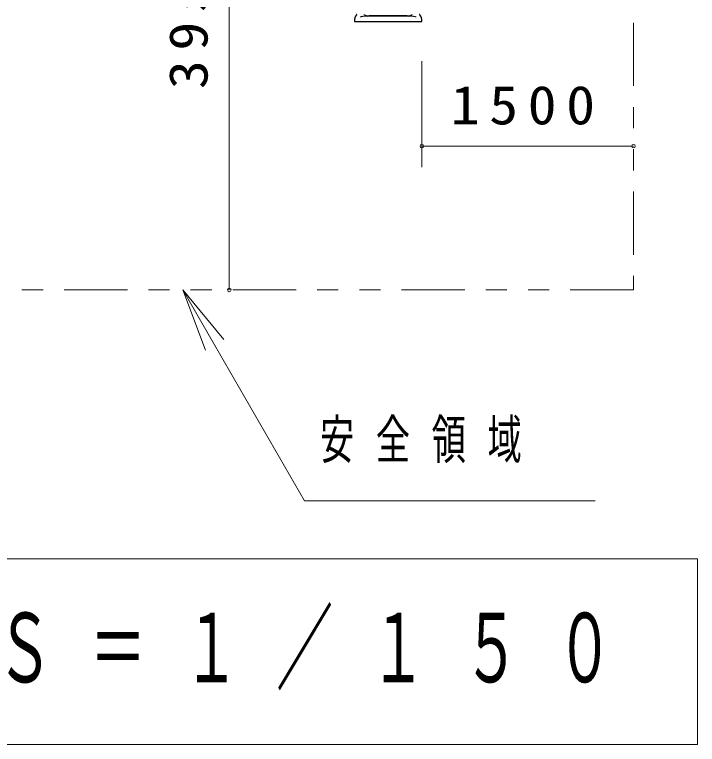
# Model space of a CAD drawing. Units: millimetres on the paper, scale 1:50. Extents: x 197 to 617, y 140 to 437.
# Drawn here: x 486.86 to 519.25, y 200.18 to 234.77 of the extents above; entities that cross this region are included whole.
import ezdxf

# ---------------------------------------------------------------- set-up
doc = ezdxf.new("R2010")
doc.units = ezdxf.units.MM
doc.linetypes.add('USER3', pattern=[8, 3, -1, 1, -1, 1, -1])
doc.layers.add('線', color=2, linetype='Continuous', lineweight=25)
doc.layers.add('補助', color=2, linetype='Continuous', lineweight=13)
doc.styles.add('ＭＳ ゴシック', font='')
doc.styles.get('ＭＳ ゴシック').set_extended_font_data('MS Gothic')

# ---------------------------------------------------------------- blocks, each defined once
blk = doc.blocks.new('dimension_origin')
at = {"color": 0, "linetype": 'Continuous', "lineweight": -2}
blk.add_circle((0, 0), 1.25, dxfattribs=at)

msp = doc.modelspace()

# ---------------------------------------------------------------- linework, layer by layer
at = {"layer": '線', "color": 131}
for p, q in [((505.627, 234.7), (503.534, 234.7)), ((503.679, 234.706), (503.681, 234.711)), ((503.717, 234.713), (503.684, 234.713)), ((505.444, 234.713), (503.717, 234.713)), ((505.477, 234.713), (505.444, 234.713)), ((505.48, 234.711), (505.482, 234.706)), ((503.001, 234.433), (506.161, 234.433))]:
    msp.add_line(p, q, dxfattribs=at)
at = {"layer": '線', "color": 7, "lineweight": 13}
for p, q in [((519.247, 208.977), (462.447, 208.977)), ((519.247, 200.177), (519.247, 208.977)), ((462.447, 200.177), (519.247, 200.177))]:
    msp.add_line(p, q, dxfattribs=at)
at = {"layer": '線', "linetype": 'USER3', "lineweight": 13}
msp.add_lwpolyline([(516.214, 274.383), (516.214, 221.716), (465.481, 221.716), (465.481, 274.383)], close=True, dxfattribs=at)
at = {"layer": '線', "color": 131}
for centre, radius, start, end in [((503.514, 234.453), 0.533, 144.7656, 180), ((503.089, 234.753), 0.0133, 90, 144.7656), ((503.455, 234.753), 0.0133, 43.4325, 90), ((503.61, 234.9), 0.2, 223.4325, 270), ((503.67, 234.71), 0.01, 270, 340), ((503.684, 234.71), 0.0033, 90, 160), ((505.477, 234.71), 0.0033, 20, 90), ((505.492, 234.71), 0.01, 200, 270), ((505.552, 234.9), 0.2, 270, 316.5675), ((505.707, 234.753), 0.0133, 90, 136.5675), ((506.072, 234.753), 0.0133, 35.2344, 90), ((505.647, 234.453), 0.533, 0, 35.2344), ((503.001, 234.453), 0.02, 180, 270), ((506.161, 234.453), 0.02, 270, 0)]:
    msp.add_arc(centre, radius, start, end, dxfattribs=at)
at = {"layer": '線', "color": 131, "lineweight": 13}
for points, knots in [([(503.249, 234.659), (503.25, 234.659), (503.251, 234.659), (503.253, 234.66), (503.254, 234.66), (503.255, 234.66), (503.256, 234.66), (503.257, 234.661), (503.258, 234.661), (503.259, 234.661), (503.26, 234.661), (503.261, 234.661), (503.262, 234.662), (503.263, 234.662), (503.264, 234.662), (503.265, 234.662), (503.267, 234.663), (503.268, 234.663), (503.269, 234.663), (503.27, 234.663), (503.271, 234.664), (503.272, 234.664), (503.273, 234.664), (503.274, 234.664), (503.275, 234.664), (503.276, 234.665), (503.277, 234.665), (503.278, 234.665), (503.279, 234.665), (503.281, 234.666), (503.282, 234.666), (503.283, 234.666), (503.284, 234.666), (503.285, 234.667), (503.286, 234.667), (503.287, 234.667), (503.288, 234.667), (503.289, 234.667), (503.29, 234.668), (503.291, 234.668), (503.292, 234.668), (503.294, 234.668), (503.295, 234.669), (503.296, 234.669), (503.297, 234.669), (503.298, 234.669), (503.299, 234.669), (503.3, 234.67), (503.301, 234.67), (503.302, 234.67), (503.303, 234.67), (503.304, 234.67), (503.305, 234.671), (503.307, 234.671), (503.308, 234.671), (503.309, 234.671), (503.31, 234.672), (503.311, 234.672), (503.312, 234.672), (503.313, 234.672), (503.314, 234.672), (503.315, 234.673), (503.316, 234.673), (503.317, 234.673), (503.318, 234.673), (503.32, 234.673), (503.321, 234.674), (503.322, 234.674), (503.323, 234.674), (503.324, 234.674), (503.325, 234.675), (503.326, 234.675), (503.327, 234.675), (503.328, 234.675), (503.329, 234.675), (503.33, 234.676), (503.331, 234.676), (503.333, 234.676), (503.334, 234.676), (503.335, 234.676), (503.336, 234.677), (503.337, 234.677), (503.338, 234.677), (503.339, 234.677), (503.34, 234.677), (503.341, 234.678), (503.342, 234.678), (503.343, 234.678), (503.344, 234.678), (503.346, 234.678), (503.347, 234.679), (503.348, 234.679), (503.349, 234.679), (503.35, 234.679), (503.351, 234.679), (503.352, 234.68), (503.353, 234.68), (503.354, 234.68), (503.355, 234.68), (503.356, 234.68), (503.358, 234.681), (503.359, 234.681), (503.36, 234.681), (503.361, 234.681), (503.362, 234.681), (503.363, 234.681), (503.364, 234.682), (503.365, 234.682), (503.366, 234.682), (503.367, 234.682), (503.368, 234.682), (503.369, 234.683), (503.371, 234.683), (503.372, 234.683), (503.373, 234.683), (503.374, 234.683), (503.375, 234.684), (503.376, 234.684), (503.377, 234.684), (503.378, 234.684), (503.379, 234.684), (503.38, 234.684), (503.381, 234.685), (503.383, 234.685), (503.384, 234.685), (503.385, 234.685), (503.386, 234.685), (503.387, 234.686), (503.388, 234.686), (503.389, 234.686), (503.39, 234.686), (503.391, 234.686), (503.392, 234.686), (503.393, 234.687), (503.395, 234.687), (503.396, 234.687), (503.397, 234.687), (503.398, 234.687), (503.399, 234.687), (503.4, 234.688), (503.401, 234.688), (503.402, 234.688), (503.403, 234.688), (503.404, 234.688), (503.405, 234.688), (503.407, 234.689), (503.408, 234.689), (503.409, 234.689), (503.41, 234.689), (503.411, 234.689), (503.412, 234.689), (503.413, 234.69), (503.414, 234.69), (503.415, 234.69), (503.416, 234.69), (503.417, 234.69), (503.419, 234.69), (503.42, 234.69), (503.421, 234.691), (503.422, 234.691), (503.423, 234.691), (503.424, 234.691), (503.425, 234.691), (503.426, 234.691), (503.427, 234.692), (503.428, 234.692), (503.429, 234.692), (503.431, 234.692), (503.432, 234.692), (503.433, 234.692), (503.434, 234.692), (503.435, 234.693), (503.436, 234.693), (503.437, 234.693), (503.438, 234.693), (503.439, 234.693), (503.44, 234.693), (503.442, 234.693), (503.443, 234.693), (503.444, 234.694), (503.445, 234.694), (503.446, 234.694), (503.447, 234.694), (503.448, 234.694), (503.449, 234.694), (503.45, 234.694), (503.451, 234.694), (503.452, 234.695), (503.454, 234.695), (503.455, 234.695), (503.456, 234.695), (503.457, 234.695), (503.458, 234.695), (503.459, 234.695), (503.46, 234.695), (503.461, 234.696), (503.462, 234.696), (503.463, 234.696), (503.465, 234.696)], [0, 0, 0, 0, 1, 1, 1, 2, 2, 2, 3, 3, 3, 4, 4, 4, 5, 5, 5, 6, 6, 6, 7, 7, 7, 8, 8, 8, 9, 9, 9, 10, 10, 10, 11, 11, 11, 12, 12, 12, 13, 13, 13, 14, 14, 14, 15, 15, 15, 16, 16, 16, 17, 17, 17, 18, 18, 18, 19, 19, 19, 20, 20, 20, 21, 21, 21, 22, 22, 22, 23, 23, 23, 24, 24, 24, 25, 25, 25, 26, 26, 26, 27, 27, 27, 28, 28, 28, 29, 29, 29, 30, 30, 30, 31, 31, 31, 32, 32, 32, 33, 33, 33, 34, 34, 34, 35, 35, 35, 36, 36, 36, 37, 37, 37, 38, 38, 38, 39, 39, 39, 40, 40, 40, 41, 41, 41, 42, 42, 42, 43, 43, 43, 44, 44, 44, 45, 45, 45, 46, 46, 46, 47, 47, 47, 48, 48, 48, 49, 49, 49, 50, 50, 50, 51, 51, 51, 52, 52, 52, 53, 53, 53, 54, 54, 54, 55, 55, 55, 56, 56, 56, 57, 57, 57, 58, 58, 58, 59, 59, 59, 60, 60, 60, 61, 61, 61, 62, 62, 62, 63, 63, 63, 64, 64, 64, 65, 65, 65, 66, 66, 66, 66]), ([(503.465, 234.696), (503.466, 234.696), (503.468, 234.696), (503.469, 234.696), (503.471, 234.697), (503.472, 234.697), (503.474, 234.697), (503.475, 234.697), (503.477, 234.697), (503.478, 234.697), (503.48, 234.697), (503.481, 234.697), (503.483, 234.698), (503.485, 234.698), (503.486, 234.698), (503.488, 234.698), (503.489, 234.698), (503.491, 234.698), (503.492, 234.698), (503.494, 234.698), (503.495, 234.699), (503.497, 234.699), (503.498, 234.699), (503.5, 234.699), (503.502, 234.699), (503.503, 234.699), (503.505, 234.699), (503.506, 234.699), (503.508, 234.699), (503.509, 234.699), (503.511, 234.699), (503.512, 234.699), (503.514, 234.699), (503.515, 234.7), (503.517, 234.7), (503.519, 234.7), (503.52, 234.7), (503.522, 234.7), (503.523, 234.7), (503.525, 234.7), (503.526, 234.7), (503.528, 234.7), (503.529, 234.7), (503.531, 234.7), (503.532, 234.7), (503.534, 234.7)], [0, 0, 0, 0, 1, 1, 1, 2, 2, 2, 3, 3, 3, 4, 4, 4, 5, 5, 5, 6, 6, 6, 7, 7, 7, 8, 8, 8, 9, 9, 9, 10, 10, 10, 11, 11, 11, 12, 12, 12, 13, 13, 13, 14, 14, 14, 15, 15, 15, 15]), ([(505.627, 234.7), (505.629, 234.7), (505.63, 234.7), (505.632, 234.7), (505.633, 234.7), (505.635, 234.7), (505.637, 234.7), (505.638, 234.7), (505.64, 234.7), (505.641, 234.7), (505.643, 234.7), (505.644, 234.7), (505.646, 234.7), (505.647, 234.699), (505.649, 234.699), (505.65, 234.699), (505.652, 234.699), (505.654, 234.699), (505.655, 234.699), (505.657, 234.699), (505.658, 234.699), (505.66, 234.699), (505.661, 234.699), (505.663, 234.699), (505.664, 234.699), (505.666, 234.699), (505.667, 234.698), (505.669, 234.698), (505.671, 234.698), (505.672, 234.698), (505.674, 234.698), (505.675, 234.698), (505.677, 234.698), (505.678, 234.698), (505.68, 234.697), (505.681, 234.697), (505.683, 234.697), (505.684, 234.697), (505.686, 234.697), (505.687, 234.697), (505.689, 234.697), (505.691, 234.697), (505.692, 234.696), (505.694, 234.696), (505.695, 234.696), (505.697, 234.696)], [0, 0, 0, 0, 1, 1, 1, 2, 2, 2, 3, 3, 3, 4, 4, 4, 5, 5, 5, 6, 6, 6, 7, 7, 7, 8, 8, 8, 9, 9, 9, 10, 10, 10, 11, 11, 11, 12, 12, 12, 13, 13, 13, 14, 14, 14, 15, 15, 15, 15]), ([(505.697, 234.696), (505.698, 234.696), (505.699, 234.696), (505.7, 234.696), (505.701, 234.695), (505.702, 234.695), (505.703, 234.695), (505.704, 234.695), (505.705, 234.695), (505.707, 234.695), (505.708, 234.695), (505.709, 234.695), (505.71, 234.694), (505.711, 234.694), (505.712, 234.694), (505.713, 234.694), (505.714, 234.694), (505.715, 234.694), (505.716, 234.694), (505.718, 234.694), (505.719, 234.693), (505.72, 234.693), (505.721, 234.693), (505.722, 234.693), (505.723, 234.693), (505.724, 234.693), (505.725, 234.693), (505.726, 234.693), (505.727, 234.692), (505.729, 234.692), (505.73, 234.692), (505.731, 234.692), (505.732, 234.692), (505.733, 234.692), (505.734, 234.692), (505.735, 234.691), (505.736, 234.691), (505.737, 234.691), (505.738, 234.691), (505.739, 234.691), (505.741, 234.691), (505.742, 234.69), (505.743, 234.69), (505.744, 234.69), (505.745, 234.69), (505.746, 234.69), (505.747, 234.69), (505.748, 234.69), (505.749, 234.689), (505.75, 234.689), (505.751, 234.689), (505.753, 234.689), (505.754, 234.689), (505.755, 234.689), (505.756, 234.688), (505.757, 234.688), (505.758, 234.688), (505.759, 234.688), (505.76, 234.688), (505.761, 234.688), (505.762, 234.687), (505.763, 234.687), (505.765, 234.687), (505.766, 234.687), (505.767, 234.687), (505.768, 234.687), (505.769, 234.686), (505.77, 234.686), (505.771, 234.686), (505.772, 234.686), (505.773, 234.686), (505.774, 234.686), (505.775, 234.685), (505.777, 234.685), (505.778, 234.685), (505.779, 234.685), (505.78, 234.685), (505.781, 234.684), (505.782, 234.684), (505.783, 234.684), (505.784, 234.684), (505.785, 234.684), (505.786, 234.684), (505.787, 234.683), (505.789, 234.683), (505.79, 234.683), (505.791, 234.683), (505.792, 234.683), (505.793, 234.682), (505.794, 234.682), (505.795, 234.682), (505.796, 234.682), (505.797, 234.682), (505.798, 234.681), (505.799, 234.681), (505.8, 234.681), (505.802, 234.681), (505.803, 234.681), (505.804, 234.681), (505.805, 234.68), (505.806, 234.68), (505.807, 234.68), (505.808, 234.68), (505.809, 234.68), (505.81, 234.679), (505.811, 234.679), (505.812, 234.679), (505.814, 234.679), (505.815, 234.679), (505.816, 234.678), (505.817, 234.678), (505.818, 234.678), (505.819, 234.678), (505.82, 234.678), (505.821, 234.677), (505.822, 234.677), (505.823, 234.677), (505.824, 234.677), (505.825, 234.677), (505.827, 234.676), (505.828, 234.676), (505.829, 234.676), (505.83, 234.676), (505.831, 234.676), (505.832, 234.675), (505.833, 234.675), (505.834, 234.675), (505.835, 234.675), (505.836, 234.675), (505.837, 234.674), (505.838, 234.674), (505.84, 234.674), (505.841, 234.674), (505.842, 234.673), (505.843, 234.673), (505.844, 234.673), (505.845, 234.673), (505.846, 234.673), (505.847, 234.672), (505.848, 234.672), (505.849, 234.672), (505.85, 234.672), (505.851, 234.672), (505.853, 234.671), (505.854, 234.671), (505.855, 234.671), (505.856, 234.671), (505.857, 234.67), (505.858, 234.67), (505.859, 234.67), (505.86, 234.67), (505.861, 234.67), (505.862, 234.669), (505.863, 234.669), (505.864, 234.669), (505.866, 234.669), (505.867, 234.669), (505.868, 234.668), (505.869, 234.668), (505.87, 234.668), (505.871, 234.668), (505.872, 234.667), (505.873, 234.667), (505.874, 234.667), (505.875, 234.667), (505.876, 234.667), (505.877, 234.666), (505.879, 234.666), (505.88, 234.666), (505.881, 234.666), (505.882, 234.665), (505.883, 234.665), (505.884, 234.665), (505.885, 234.665), (505.886, 234.664), (505.887, 234.664), (505.888, 234.664), (505.889, 234.664), (505.89, 234.664), (505.891, 234.663), (505.893, 234.663), (505.894, 234.663), (505.895, 234.663), (505.896, 234.662), (505.897, 234.662), (505.898, 234.662), (505.899, 234.662), (505.9, 234.661), (505.901, 234.661), (505.902, 234.661), (505.903, 234.661), (505.904, 234.661), (505.906, 234.66), (505.907, 234.66), (505.908, 234.66), (505.909, 234.66), (505.91, 234.659), (505.911, 234.659), (505.912, 234.659)], [0, 0, 0, 0, 1, 1, 1, 2, 2, 2, 3, 3, 3, 4, 4, 4, 5, 5, 5, 6, 6, 6, 7, 7, 7, 8, 8, 8, 9, 9, 9, 10, 10, 10, 11, 11, 11, 12, 12, 12, 13, 13, 13, 14, 14, 14, 15, 15, 15, 16, 16, 16, 17, 17, 17, 18, 18, 18, 19, 19, 19, 20, 20, 20, 21, 21, 21, 22, 22, 22, 23, 23, 23, 24, 24, 24, 25, 25, 25, 26, 26, 26, 27, 27, 27, 28, 28, 28, 29, 29, 29, 30, 30, 30, 31, 31, 31, 32, 32, 32, 33, 33, 33, 34, 34, 34, 35, 35, 35, 36, 36, 36, 37, 37, 37, 38, 38, 38, 39, 39, 39, 40, 40, 40, 41, 41, 41, 42, 42, 42, 43, 43, 43, 44, 44, 44, 45, 45, 45, 46, 46, 46, 47, 47, 47, 48, 48, 48, 49, 49, 49, 50, 50, 50, 51, 51, 51, 52, 52, 52, 53, 53, 53, 54, 54, 54, 55, 55, 55, 56, 56, 56, 57, 57, 57, 58, 58, 58, 59, 59, 59, 60, 60, 60, 61, 61, 61, 62, 62, 62, 63, 63, 63, 64, 64, 64, 65, 65, 65, 66, 66, 66, 66])]:
    msp.add_open_spline(points, degree=3, knots=knots, dxfattribs=at)
at = {"layer": '補助'}
for p, q in [((497.047, 221.716), (497.047, 248.05)), ((506.181, 232.567), (506.181, 227.533)), ((516.214, 228.533), (506.181, 228.533)), ((494.847, 221.716), (496.347, 219.118)), ((496.78, 219.368), (494.847, 221.716)), ((495.914, 218.868), (494.847, 221.716)), ((496.347, 219.118), (500.621, 211.716)), ((500.621, 211.716), (501.621, 211.716)), ((501.621, 211.716), (514.397, 211.716))]:
    msp.add_line(p, q, dxfattribs=at)

# ---------------------------------------------------------------- block references
at = {"layer": '補助', "xscale": 0.0667, "yscale": 0.0667}
msp.add_blockref('dimension_origin', (506.181, 228.533), dxfattribs=at)
for p, rotation in [((516.214, 228.533), 180), ((497.047, 221.716), 90)]:
    msp.add_blockref('dimension_origin', p, dxfattribs=dict(at, rotation=rotation))

# ---------------------------------------------------------------- texts
at = {"layer": '線', "color": 7, "insert": (463.847, 204.577), "char_height": 3.299, "attachment_point": 4, "style": 'ＭＳ ゴシック'}
msp.add_mtext('\\T1.64;\\W0.6;安全領域\u3000Ｓ＝１／１５０', dxfattribs=at)
at = {"layer": '補助', "insert": (496.047, 234.883), "char_height": 1.833, "attachment_point": 8, "rotation": 90, "style": 'ＭＳ ゴシック'}
msp.add_mtext('\\T1.33;\\W1.1;3950', dxfattribs=at)
at = {"layer": '補助', "char_height": 1.833, "style": 'ＭＳ ゴシック'}
for s, insert, attachment_point in [('\\T1.33;\\W1.1;1500', (511.197, 229.533), 8), ('\\T1.63;\\W0.65;安全領域', (501.346, 215.55), 1)]:
    msp.add_mtext(s, dxfattribs=dict(at, insert=insert, attachment_point=attachment_point))

doc.saveas('drawing.dxf')
